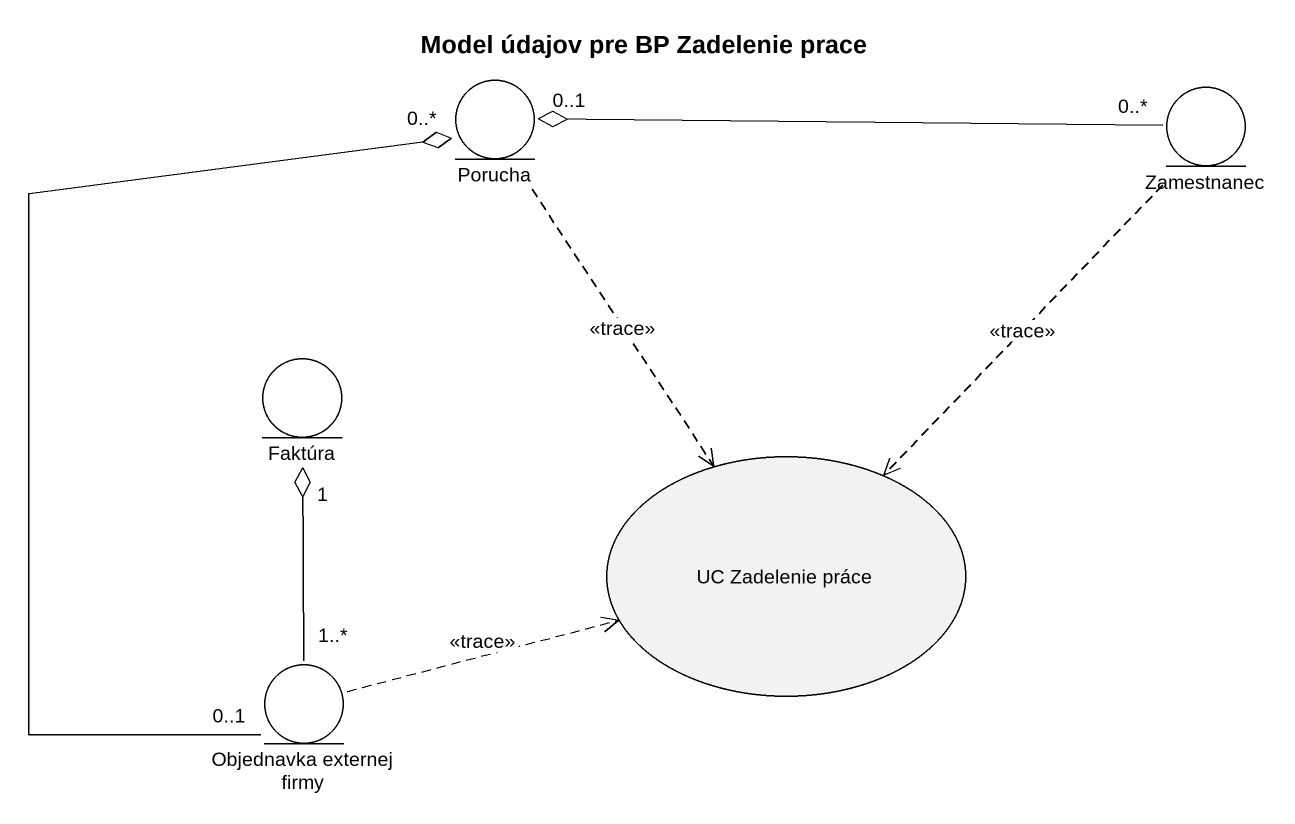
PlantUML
@startuml
title Model údajov pre BP Zadelenie prace
entity Porucha
entity Zamestnanec
entity Faktúra
usecase "UC Zadelenie práce" as UC_Zadelenie_práce
entity "Objednavka externej firmy" as Objednavka_externej_firmy
Porucha ..> UC_Zadelenie_práce : <<trace>>
Zamestnanec "0..*" -left-o "0..1" Porucha
Zamestnanec ..> UC_Zadelenie_práce : <<trace>>
Objednavka_externej_firmy "0..1" -up-o "0..*" Porucha
Objednavka_externej_firmy "1..*" -up-o "1" Faktúra
Objednavka_externej_firmy .right.> UC_Zadelenie_práce : <<trace>>
@enduml
